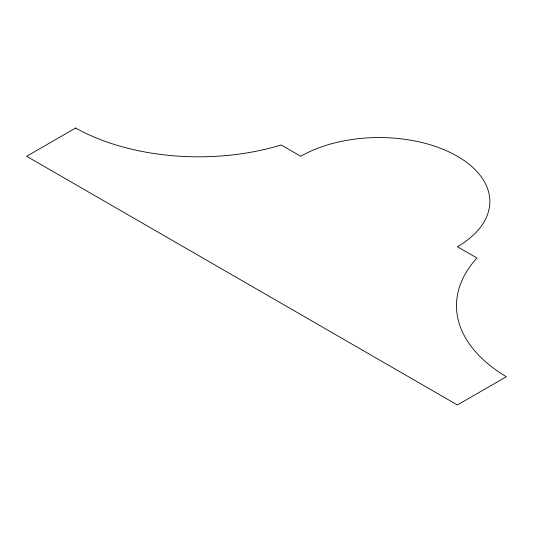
<?xml version="1.0" encoding="UTF-8"?>
<svg xmlns="http://www.w3.org/2000/svg" width="533" height="533" viewBox="0 0 533 533"><rect width="100%" height="100%" fill="white"/><g stroke="black" fill="none" stroke-linecap="round" stroke-linejoin="round"><path stroke-width="0.8" d="M75.599 128.027L26.65 156.282L457.401 404.973L506.35 376.718A176.65 101.99 0 0 1 476.982 258.019L457.401 246.719A110.757 63.947 0 0 0 457.401 156.282A110.757 63.947 0 0 0 300.765 156.282L281.184 144.983A176.65 101.99 0 0 1 75.599 128.027"/></g></svg>
